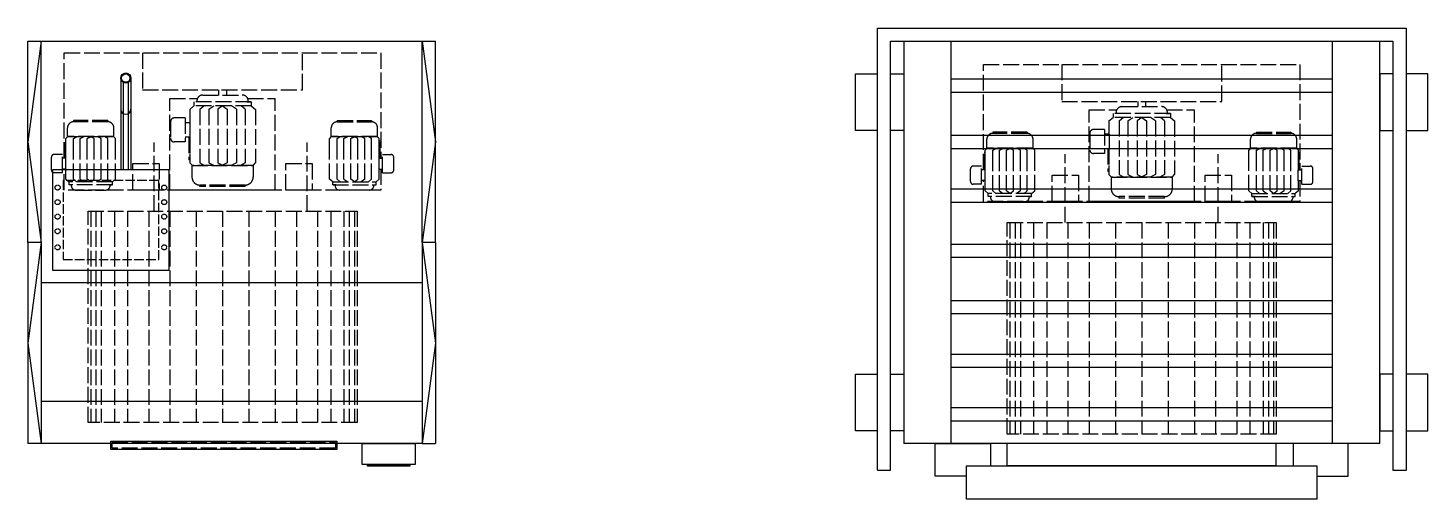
# Model space of a CAD drawing. Header units: millimetres. Extents: x 5343 to 29633, y -275 to 12336.
# Drawn here: x 5343 to 10651, y 3348 to 5134 of the extents above; entities that cross this region are included whole.
import ezdxf

# ---------------------------------------------------------------- set-up
doc = ezdxf.new("R2010")
doc.units = ezdxf.units.MM
doc.linetypes.add('ACAD_ISO02W100', pattern=[15, 12, -3])

msp = doc.modelspace()

# ---------------------------------------------------------------- linework, layer by layer
for p, q in [((8563.2, 3458.4), (8563.2, 5134.4)), ((8563.2, 5134.4), (10568.2, 5134.4)), ((10568.2, 5134.4), (10568.2, 3458.4)), ((5342.8, 5084.4), (6887.8, 5084.4)), ((5342.8, 4321.4), (5342.8, 5084.4)), ((5392.8, 5084.4), (5342.8, 4702.9)), ((5392.8, 4321.4), (5392.8, 5084.4)), ((6837.8, 4321.4), (6837.8, 5084.4)), ((6837.8, 5084.4), (6887.8, 4702.9)), ((6887.8, 4321.4), (6887.8, 5084.4)), ((8613.2, 3458.4), (8613.2, 5084.4)), ((8613.2, 5084.4), (10518.2, 5084.4)), ((8663.2, 5084.4), (8663.2, 3558.4)), ((8843.2, 3558.4), (8843.2, 5084.4)), ((10288.2, 5084.4), (10288.2, 3558.4)), ((10468.2, 3558.4), (10468.2, 5084.4)), ((10518.2, 5084.4), (10518.2, 3458.4)), ((5694.3, 4944.6), (5694.3, 4596.2)), ((5732.7, 4944.6), (5732.7, 4596.2)), ((8843.2, 4941.5), (10288.2, 4941.5)), ((5703.9, 4927.9), (5703.9, 4596.2)), ((5723.1, 4927.9), (5723.1, 4596.2)), ((8843.2, 4891.5), (10288.2, 4891.5)), ((8843.2, 4727.7), (10288.2, 4727.7)), ((5342.8, 4702.9), (5392.8, 4321.4)), ((6887.8, 4702.9), (6837.8, 4321.4)), ((8843.2, 4677.7), (10288.2, 4677.7)), ((8843.2, 4524.5), (10288.2, 4524.5)), ((8843.2, 4474.5), (10288.2, 4474.5)), ((5342.8, 4321.4), (5342.8, 3558.4)), ((5392.8, 4321.4), (5342.8, 4321.4)), ((5392.8, 4321.4), (5342.8, 3939.9)), ((5392.8, 4321.4), (5392.8, 3558.4)), ((6837.8, 4321.4), (6837.8, 3558.4)), ((6887.8, 4321.4), (6837.8, 4321.4)), ((6837.8, 4321.4), (6887.8, 3939.9)), ((6887.8, 4321.4), (6887.8, 3558.4)), ((8843.2, 4315.2), (10288.2, 4315.2)), ((8843.2, 4265.2), (10288.2, 4265.2)), ((5392.8, 4169.1), (6837.8, 4169.1)), ((8843.2, 4101.5), (10288.2, 4101.5)), ((8843.2, 4051.5), (10288.2, 4051.5)), ((5342.8, 3939.9), (5392.8, 3558.4)), ((6887.8, 3939.9), (6837.8, 3558.4)), ((8843.2, 3898.2), (10288.2, 3898.2)), ((8843.2, 3848.2), (10288.2, 3848.2)), ((6837.8, 3718.2), (5392.8, 3718.2)), ((8843.2, 3695.2), (10288.2, 3695.2)), ((8843.2, 3645.2), (10288.2, 3645.2)), ((5392.8, 3558.4), (5342.8, 3558.4)), ((6837.8, 3558.4), (5392.8, 3558.4)), ((6837.8, 3558.4), (6887.8, 3558.4)), ((10468.2, 3558.4), (8663.2, 3558.4)), ((9055.7, 3474.4), (9055.7, 3558.4)), ((10075.7, 3474.4), (10075.7, 3558.4)), ((8563.2, 3458.4), (8613.2, 3458.4)), ((8900.7, 3348.4), (8900.7, 3474.4)), ((8900.7, 3474.4), (10230.7, 3474.4)), ((10075.7, 3474.4), (9055.7, 3474.4)), ((10230.7, 3348.4), (10230.7, 3474.4)), ((10518.2, 3458.4), (10568.2, 3458.4)), ((10230.7, 3348.4), (8900.7, 3348.4))]:
    msp.add_line(p, q)
at = {"linetype": 'ACAD_ISO02W100', "ltscale": 5}
for p, q in [((5480.5, 4641), (5480.5, 5040.1)), ((5480.5, 5040.1), (6680.5, 5040.1)), ((5777, 5040.1), (5777, 4900.1)), ((6384, 4900.1), (6384, 5040.1)), ((6680.5, 5040.1), (6680.5, 4641)), ((8965.7, 4597.2), (8965.7, 4996.3)), ((8965.7, 4996.3), (10165.7, 4996.3)), ((9262.3, 4996.3), (9262.3, 4856.3)), ((9869.2, 4856.3), (9869.2, 4996.3)), ((10165.7, 4996.3), (10165.7, 4597.2)), ((5777, 4900.1), (6384, 4900.1)), ((6065.2, 4900.1), (6065.2, 4880.1)), ((6095.2, 4900.1), (6095.2, 4880.1)), ((5880.5, 4520.1), (5880.5, 4867.5)), ((5880.5, 4867.5), (5985.5, 4867.5)), ((5880.5, 4520.1), (5880.5, 4867.5)), ((5956.1, 4825.9), (5972, 4839.2)), ((6189, 4854.1), (5972, 4854.1)), ((5972, 4854.1), (5972, 4845.2)), ((5972, 4845.2), (5972, 4839.2)), ((6189, 4839.2), (5972, 4839.2)), ((5994.3, 4826.6), (6009.6, 4839.2)), ((6005.6, 4880.1), (6155.4, 4880.1)), ((6028.1, 4826.6), (6047.1, 4839.2)), ((6080.5, 4839.2), (6063.1, 4826.6)), ((6080.5, 4839.2), (6097.9, 4826.6)), ((6132.9, 4826.6), (6113.9, 4839.2)), ((6166.6, 4826.6), (6151.3, 4839.2)), ((6173.6, 4854.1), (6189, 4854.1)), ((6175.5, 4867.5), (6280.5, 4867.5)), ((6177.7, 4854.1), (6177.7, 4857.8)), ((6189, 4854.1), (6189, 4845.2)), ((6189, 4845.2), (6189, 4839.2)), ((6189, 4845.2), (6189, 4839.2)), ((6189, 4839.2), (6204.9, 4825.9)), ((6280.5, 4520.1), (6280.5, 4867.5)), ((6280.5, 4520.1), (6280.5, 4867.5)), ((9262.3, 4856.3), (9869.2, 4856.3)), ((9490.8, 4836.3), (9640.6, 4836.3)), ((9550.4, 4856.3), (9550.4, 4836.3)), ((9580.4, 4856.3), (9580.4, 4836.3)), ((5645.8, 4783.1), (5515.2, 4783.1)), ((5515.2, 4783.1), (5515.2, 4778.6)), ((5645.8, 4778.6), (5515.2, 4778.6)), ((5645.8, 4783.1), (5645.8, 4778.6)), ((5883.7, 4780.1, 0), (5883.7, 4715.6, 0)), ((5939.3, 4793.3, 0), (5896.9, 4793.3, 0)), ((5939.3, 4793.3, 0), (5939.3, 4702.4, 0)), ((5956.1, 4825.9), (5956.1, 4775.3)), ((5994.3, 4826.6), (5994.3, 4622.9)), ((6028.1, 4826.6), (6028.1, 4622.9)), ((6063.1, 4826.6), (6063.1, 4622.9)), ((6097.9, 4826.6), (6097.9, 4622.9)), ((6132.9, 4826.6), (6132.9, 4622.9)), ((6166.6, 4826.6), (6166.6, 4622.9)), ((6204.9, 4825.9), (6204.9, 4622.9)), ((6515.2, 4783.1), (6645.8, 4783.1)), ((6515.2, 4783.1), (6515.2, 4778.6)), ((6515.2, 4778.6), (6645.8, 4778.6)), ((6645.8, 4783.1), (6645.8, 4778.6)), ((9365.7, 4476.3), (9365.7, 4823.6)), ((9365.7, 4823.6), (9470.8, 4823.6)), ((9365.7, 4476.3), (9365.7, 4823.6)), ((9441.4, 4782.1), (9457.2, 4795.4)), ((9441.4, 4782.1), (9441.4, 4731.5)), ((9674.2, 4810.3), (9457.2, 4810.3)), ((9457.2, 4810.3), (9457.2, 4801.4)), ((9457.2, 4801.4), (9457.2, 4795.4)), ((9674.2, 4795.4), (9457.2, 4795.4)), ((9479.6, 4782.8), (9494.9, 4795.4)), ((9479.6, 4782.8), (9479.6, 4579.1)), ((9513.3, 4782.8), (9532.3, 4795.4)), ((9513.3, 4782.8), (9513.3, 4579.1)), ((9565.7, 4795.4), (9548.4, 4782.8)), ((9548.4, 4782.8), (9548.4, 4579.1)), ((9565.7, 4795.4), (9583.1, 4782.8)), ((9583.1, 4782.8), (9583.1, 4579.1)), ((9618.1, 4782.8), (9599.1, 4795.4)), ((9618.1, 4782.8), (9618.1, 4579.1)), ((9651.9, 4782.8), (9636.6, 4795.4)), ((9651.9, 4782.8), (9651.9, 4579.1)), ((9658.8, 4810.3), (9674.2, 4810.3)), ((9660.7, 4823.6), (9765.7, 4823.6)), ((9662.9, 4810.3), (9662.9, 4814)), ((9674.2, 4810.3), (9674.2, 4801.4)), ((9674.2, 4801.4), (9674.2, 4795.4)), ((9674.2, 4801.4), (9674.2, 4795.4)), ((9674.2, 4795.4), (9690.1, 4782.1)), ((9690.1, 4782.1), (9690.1, 4579.1)), ((9765.7, 4476.3), (9765.7, 4823.6)), ((9765.7, 4476.3), (9765.7, 4823.6)), ((5492.7, 4722.6), (5492.7, 4756.1)), ((5668.3, 4722.6), (5668.3, 4756.1)), ((5956.9, 4775.3, 0), (5939.3, 4775.3, 0)), ((5956.9, 4775.3), (5956.9, 4720.4)), ((6492.7, 4722.6), (6492.7, 4756.1)), ((6668.3, 4722.6), (6668.3, 4756.1)), ((9131, 4739.3), (9000.5, 4739.3)), ((9000.5, 4739.3), (9000.5, 4734.8)), ((9131, 4734.8), (9000.5, 4734.8)), ((9131, 4739.3), (9131, 4734.8)), ((9369, 4736.3, 0), (9369, 4671.8, 0)), ((9424.5, 4749.5, 0), (9382.2, 4749.5, 0)), ((9424.5, 4749.5, 0), (9424.5, 4658.6, 0)), ((9442.2, 4731.5, 0), (9424.5, 4731.5, 0)), ((9442.2, 4731.5), (9442.2, 4676.6)), ((10000.5, 4739.3), (10131, 4739.3)), ((10000.5, 4739.3), (10000.5, 4734.8)), ((10000.5, 4734.8), (10131, 4734.8)), ((10131, 4739.3), (10131, 4734.8)), ((5486.3, 4706.1), (5483.5, 4706.1)), ((5483.5, 4641), (5483.5, 4706.1)), ((5493.8, 4722.6), (5486.3, 4714.9)), ((5493.8, 4722.6), (5486.3, 4714.9)), ((5486.3, 4688.7), (5486.3, 4714.9)), ((5486.3, 4641), (5486.3, 4714.9)), ((5492.7, 4722.6), (5668.3, 4722.6)), ((5668.3, 4722.6), (5492.7, 4722.6)), ((5515.2, 4714.9), (5528.6, 4722.6)), ((5515.2, 4714.9), (5528.6, 4722.6)), ((5515.2, 4688.6), (5515.2, 4714.9)), ((5515.2, 4560.6), (5515.2, 4714.9)), ((5540.8, 4714.9), (5556, 4722.6)), ((5540.8, 4714.9), (5556, 4722.6)), ((5540.8, 4695.1), (5540.8, 4714.9)), ((5540.8, 4560.6), (5540.8, 4714.9)), ((5567.3, 4714.9), (5580.5, 4721.6)), ((5567.3, 4714.9), (5580.5, 4721.6)), ((5567.3, 4688), (5567.3, 4714.9)), ((5567.3, 4560.6), (5567.3, 4714.9)), ((5593.6, 4714.9), (5580.5, 4721.6)), ((5593.6, 4714.9), (5580.5, 4721.6)), ((5593.6, 4697.1), (5593.6, 4714.9)), ((5593.6, 4560.6), (5593.6, 4714.9)), ((5620.2, 4714.9), (5605, 4722.6)), ((5620.2, 4714.9), (5605, 4722.6)), ((5620.2, 4688.7), (5620.2, 4714.9)), ((5620.2, 4560.6), (5620.2, 4714.9)), ((5645.8, 4714.9), (5632.4, 4722.6)), ((5645.8, 4714.9), (5632.4, 4722.6)), ((5645.8, 4714.9), (5632.4, 4722.6)), ((5645.8, 4694), (5645.8, 4714.9)), ((5645.8, 4560.6), (5645.8, 4714.9)), ((5645.8, 4683), (5645.8, 4714.9)), ((5667.2, 4722.6), (5674.7, 4714.9)), ((5674.7, 4689.1), (5674.7, 4714.9)), ((5674.7, 4561.1), (5674.7, 4714.9)), ((5821, 4440.1), (5821, 4700.1)), ((5821, 4440.1), (5821, 4700.1)), ((5939.3, 4702.4, 0), (5896.9, 4702.4, 0)), ((5956.9, 4720.4, 0), (5939.3, 4720.4, 0)), ((5952.5, 4720.4), (5952.5, 4634.5)), ((5956.1, 4720.4), (5956.1, 4622.9)), ((6401, 4440.1), (6401, 4700.1)), ((6401, 4440.1), (6401, 4700.1)), ((6492.7, 4722.6), (6486.3, 4714.9)), ((6486.3, 4689.1), (6486.3, 4714.9)), ((6486.3, 4561.1), (6486.3, 4714.9)), ((6668.3, 4722.6), (6492.7, 4722.6)), ((6492.7, 4722.6), (6668.3, 4722.6)), ((6515.2, 4714.9), (6528.6, 4722.6)), ((6515.2, 4714.9), (6528.6, 4722.6)), ((6515.2, 4714.9), (6528.6, 4722.6)), ((6515.2, 4694), (6515.2, 4714.9)), ((6515.2, 4560.6), (6515.2, 4714.9)), ((6515.2, 4683), (6515.2, 4714.9)), ((6540.8, 4714.9), (6556, 4722.6)), ((6540.8, 4714.9), (6556, 4722.6)), ((6540.8, 4688.7), (6540.8, 4714.9)), ((6540.8, 4560.6), (6540.8, 4714.9)), ((6567.3, 4714.9), (6580.5, 4721.6)), ((6567.3, 4714.9), (6580.5, 4721.6)), ((6567.3, 4697.1), (6567.3, 4714.9)), ((6567.3, 4560.6), (6567.3, 4714.9)), ((6593.6, 4714.9), (6580.5, 4721.6)), ((6593.6, 4714.9), (6580.5, 4721.6)), ((6593.6, 4688), (6593.6, 4714.9)), ((6593.6, 4560.6), (6593.6, 4714.9)), ((6620.2, 4714.9), (6605, 4722.6)), ((6620.2, 4714.9), (6605, 4722.6)), ((6620.2, 4695.1), (6620.2, 4714.9)), ((6620.2, 4560.6), (6620.2, 4714.9)), ((6645.8, 4714.9), (6632.4, 4722.6)), ((6645.8, 4714.9), (6632.4, 4722.6)), ((6645.8, 4688.6), (6645.8, 4714.9)), ((6645.8, 4560.6), (6645.8, 4714.9)), ((6667.2, 4722.6), (6674.7, 4714.9)), ((6667.2, 4722.6), (6674.7, 4714.9)), ((6674.7, 4688.7), (6674.7, 4714.9)), ((6674.7, 4641), (6674.7, 4714.9)), ((6674.7, 4706.1), (6677.5, 4706.1)), ((6677.5, 4641), (6677.5, 4706.1)), ((8979.1, 4678.8), (8971.5, 4671.1)), ((8979.1, 4678.8), (8971.5, 4671.1)), ((8978, 4678.8), (8978, 4712.3)), ((8978, 4678.8), (9153.5, 4678.8)), ((9153.5, 4678.8), (8978, 4678.8)), ((9000.5, 4671.1), (9013.8, 4678.8)), ((9000.5, 4671.1), (9013.8, 4678.8)), ((9026, 4671.1), (9041.2, 4678.8)), ((9026, 4671.1), (9041.2, 4678.8)), ((9052.6, 4671.1), (9065.7, 4677.7)), ((9052.6, 4671.1), (9065.7, 4677.7)), ((9078.9, 4671.1), (9065.7, 4677.7)), ((9078.9, 4671.1), (9065.7, 4677.7)), ((9105.4, 4671.1), (9090.3, 4678.8)), ((9105.4, 4671.1), (9090.3, 4678.8)), ((9131, 4671.1), (9117.6, 4678.8)), ((9131, 4671.1), (9117.6, 4678.8)), ((9131, 4671.1), (9117.6, 4678.8)), ((9152.4, 4678.8), (9159.9, 4671.1)), ((9153.5, 4678.8), (9153.5, 4712.3)), ((9442.2, 4676.6, 0), (9424.5, 4676.6, 0)), ((9437.7, 4676.6), (9437.7, 4590.7)), ((9441.4, 4676.6), (9441.4, 4579.1)), ((9978, 4678.8), (9971.5, 4671.1)), ((9978, 4678.8), (9978, 4712.3)), ((10153.5, 4678.8), (9978, 4678.8)), ((9978, 4678.8), (10153.5, 4678.8)), ((10000.5, 4671.1), (10013.8, 4678.8)), ((10000.5, 4671.1), (10013.8, 4678.8)), ((10000.5, 4671.1), (10013.8, 4678.8)), ((10026, 4671.1), (10041.2, 4678.8)), ((10026, 4671.1), (10041.2, 4678.8)), ((10052.6, 4671.1), (10065.7, 4677.7)), ((10052.6, 4671.1), (10065.7, 4677.7)), ((10078.9, 4671.1), (10065.7, 4677.7)), ((10078.9, 4671.1), (10065.7, 4677.7)), ((10105.4, 4671.1), (10090.3, 4678.8)), ((10105.4, 4671.1), (10090.3, 4678.8)), ((10131, 4671.1), (10117.6, 4678.8)), ((10131, 4671.1), (10117.6, 4678.8)), ((10152.4, 4678.8), (10159.9, 4671.1)), ((10152.4, 4678.8), (10159.9, 4671.1)), ((10153.5, 4678.8), (10153.5, 4712.3)), ((5431.4, 4595.8, 0), (5431.4, 4644.7, 0)), ((5473.5, 4654.7, 0), (5441.4, 4654.7, 0)), ((5473.5, 4585.8, 0), (5473.5, 4654.7, 0)), ((5486.9, 4641, 0), (5473.5, 4641, 0)), ((5486.9, 4599.4), (5486.9, 4641)), ((5740.5, 4520.1), (5740.5, 4620.1)), ((5740.5, 4620.1), (5840.5, 4620.1)), ((5740.5, 4520.1), (5740.5, 4620.1)), ((5740.5, 4620.1), (5840.5, 4620.1)), ((5840.5, 4620.1), (5840.5, 4520.1)), ((5840.5, 4620.1), (5840.5, 4520.1)), ((5956.1, 4634.5), (5952.5, 4634.5)), ((5956.1, 4657.4), (5956.1, 4622.9)), ((5966.1, 4612.8), (5956.1, 4622.9)), ((5966.1, 4612.8), (5956.1, 4622.9)), ((5994.3, 4657.6), (5994.3, 4622.9)), ((5994.3, 4622.9), (6012, 4612.8)), ((5994.3, 4622.9), (6012, 4612.8)), ((6028.1, 4649.1), (6028.1, 4622.9)), ((6028.1, 4622.9), (6048.1, 4612.8)), ((6028.1, 4622.9), (6048.1, 4612.8)), ((6063.1, 4658.4), (6063.1, 4622.9)), ((6063.1, 4622.9), (6080.5, 4614.1)), ((6063.1, 4622.9), (6080.5, 4614.1)), ((6097.9, 4622.9), (6080.5, 4614.1)), ((6097.9, 4622.9), (6080.5, 4614.1)), ((6097.9, 4646.4), (6097.9, 4622.9)), ((6132.9, 4622.9), (6112.9, 4612.8)), ((6132.9, 4622.9), (6112.9, 4612.8)), ((6132.9, 4657.4), (6132.9, 4622.9)), ((6166.6, 4622.9), (6149, 4612.8)), ((6166.6, 4622.9), (6149, 4612.8)), ((6166.6, 4622.9), (6149, 4612.8)), ((6166.6, 4665.1), (6166.6, 4622.9)), ((6166.6, 4650.5), (6166.6, 4622.9)), ((6196.3, 4612.8), (6204.9, 4622.9)), ((6204.9, 4656.9), (6204.9, 4622.9)), ((6320.5, 4520.1), (6320.5, 4620.1)), ((6320.5, 4620.1), (6420.5, 4620.1)), ((6320.5, 4520.1), (6320.5, 4620.1)), ((6320.5, 4620.1), (6420.5, 4620.1)), ((6420.5, 4620.1), (6420.5, 4520.1)), ((6420.5, 4620.1), (6420.5, 4520.1)), ((6674.1, 4599.4), (6674.1, 4641)), ((6674.1, 4641, 0), (6687.5, 4641, 0)), ((6687.5, 4585.8, 0), (6687.5, 4654.7, 0)), ((6687.5, 4654.7, 0), (6719.6, 4654.7, 0)), ((6729.6, 4595.8, 0), (6729.6, 4644.7, 0)), ((8971.5, 4662.3), (8968.7, 4662.3)), ((8968.7, 4597.2), (8968.7, 4662.3)), ((8971.5, 4644.9), (8971.5, 4671.1)), ((8971.5, 4597.2), (8971.5, 4671.1)), ((9000.5, 4644.8), (9000.5, 4671.1)), ((9000.5, 4516.8), (9000.5, 4671.1)), ((9026, 4651.3), (9026, 4671.1)), ((9026, 4516.8), (9026, 4671.1)), ((9052.6, 4644.1), (9052.6, 4671.1)), ((9052.6, 4516.8), (9052.6, 4671.1)), ((9078.9, 4653.3), (9078.9, 4671.1)), ((9078.9, 4516.8), (9078.9, 4671.1)), ((9105.4, 4644.9), (9105.4, 4671.1)), ((9105.4, 4516.8), (9105.4, 4671.1)), ((9131, 4650.2), (9131, 4671.1)), ((9131, 4516.8), (9131, 4671.1)), ((9131, 4639.1), (9131, 4671.1)), ((9159.9, 4645.3), (9159.9, 4671.1)), ((9159.9, 4517.3), (9159.9, 4671.1)), ((9275.7, 4396.3), (9275.7, 4656.3)), ((9275.7, 4396.3), (9275.7, 4656.3)), ((9424.5, 4658.6, 0), (9382.2, 4658.6, 0)), ((9651.9, 4621.2), (9651.9, 4579.1)), ((9855.7, 4396.3), (9855.7, 4656.3)), ((9855.7, 4396.3), (9855.7, 4656.3)), ((9971.5, 4645.3), (9971.5, 4671.1)), ((9971.5, 4517.3), (9971.5, 4671.1)), ((10000.5, 4650.2), (10000.5, 4671.1)), ((10000.5, 4516.8), (10000.5, 4671.1)), ((10000.5, 4639.1), (10000.5, 4671.1)), ((10026, 4644.9), (10026, 4671.1)), ((10026, 4516.8), (10026, 4671.1)), ((10052.6, 4653.3), (10052.6, 4671.1)), ((10052.6, 4516.8), (10052.6, 4671.1)), ((10078.9, 4644.1), (10078.9, 4671.1)), ((10078.9, 4516.8), (10078.9, 4671.1)), ((10105.4, 4651.3), (10105.4, 4671.1)), ((10105.4, 4516.8), (10105.4, 4671.1)), ((10131, 4644.8), (10131, 4671.1)), ((10131, 4516.8), (10131, 4671.1)), ((10159.9, 4644.9), (10159.9, 4671.1)), ((10159.9, 4597.2), (10159.9, 4671.1)), ((10159.9, 4662.3), (10162.7, 4662.3)), ((10162.7, 4597.2), (10162.7, 4662.3)), ((5473.5, 4585.8, 0), (5441.4, 4585.8, 0)), ((5486.9, 4599.4, 0), (5473.5, 4599.4, 0)), ((5480.5, 4520.1), (5480.5, 4599.4)), ((5486.3, 4561.1), (5486.3, 4599.4)), ((5964.6, 4612.8), (6196.3, 4612.8)), ((5964.6, 4612.8), (5964.6, 4568.5)), ((6196.3, 4612.8), (5964.6, 4612.8)), ((6196.3, 4612.8), (6196.3, 4568.5)), ((6674.1, 4599.4, 0), (6687.5, 4599.4, 0)), ((6674.7, 4561.1), (6674.7, 4599.4)), ((6680.5, 4599.4), (6680.5, 4520.1)), ((6687.5, 4585.8, 0), (6719.6, 4585.8, 0)), ((8916.7, 4552, 0), (8916.7, 4600.8, 0)), ((8958.7, 4610.8, 0), (8926.7, 4610.8, 0)), ((8958.7, 4542, 0), (8958.7, 4610.8, 0)), ((8972.1, 4597.2, 0), (8958.7, 4597.2, 0)), ((8972.1, 4555.6), (8972.1, 4597.2)), ((9225.7, 4476.3), (9225.7, 4576.3)), ((9225.7, 4576.3), (9325.7, 4576.3)), ((9225.7, 4476.3), (9225.7, 4576.3)), ((9225.7, 4576.3), (9325.7, 4576.3)), ((9325.7, 4576.3), (9325.7, 4476.3)), ((9325.7, 4576.3), (9325.7, 4476.3)), ((9441.4, 4590.7), (9437.7, 4590.7)), ((9441.4, 4613.6), (9441.4, 4579.1)), ((9451.3, 4569), (9441.4, 4579.1)), ((9451.3, 4569), (9441.4, 4579.1)), ((9449.9, 4569), (9681.6, 4569)), ((9449.9, 4569), (9449.9, 4524.7)), ((9681.6, 4569), (9449.9, 4569)), ((9479.6, 4613.8), (9479.6, 4579.1)), ((9479.6, 4579.1), (9497.2, 4569)), ((9479.6, 4579.1), (9497.2, 4569)), ((9513.3, 4605.3), (9513.3, 4579.1)), ((9513.3, 4579.1), (9533.3, 4569)), ((9513.3, 4579.1), (9533.3, 4569)), ((9548.4, 4614.6), (9548.4, 4579.1)), ((9548.4, 4579.1), (9565.7, 4570.3)), ((9548.4, 4579.1), (9565.7, 4570.3)), ((9583.1, 4579.1), (9565.7, 4570.3)), ((9583.1, 4579.1), (9565.7, 4570.3)), ((9583.1, 4602.5), (9583.1, 4579.1)), ((9618.1, 4579.1), (9598.1, 4569)), ((9618.1, 4579.1), (9598.1, 4569)), ((9618.1, 4613.6), (9618.1, 4579.1)), ((9651.9, 4579.1), (9634.2, 4569)), ((9651.9, 4579.1), (9634.2, 4569)), ((9651.9, 4579.1), (9634.2, 4569)), ((9651.9, 4606.7), (9651.9, 4579.1)), ((9681.6, 4569), (9690.1, 4579.1)), ((9681.6, 4569), (9681.6, 4524.7)), ((9690.1, 4613.1), (9690.1, 4579.1)), ((9805.7, 4476.3), (9805.7, 4576.3)), ((9805.7, 4576.3), (9905.7, 4576.3)), ((9805.7, 4476.3), (9805.7, 4576.3)), ((9805.7, 4576.3), (9905.7, 4576.3)), ((9905.7, 4576.3), (9905.7, 4476.3)), ((9905.7, 4576.3), (9905.7, 4476.3)), ((10159.3, 4555.6), (10159.3, 4597.2)), ((10159.3, 4597.2, 0), (10172.7, 4597.2, 0)), ((10172.7, 4542, 0), (10172.7, 4610.8, 0)), ((10172.7, 4610.8, 0), (10204.8, 4610.8, 0)), ((10214.8, 4552, 0), (10214.8, 4600.8, 0)), ((6680.5, 4520.1), (5480.5, 4520.1)), ((5486.3, 4561.1), (5498.3, 4551)), ((5662.7, 4551), (5498.3, 4551)), ((5498.3, 4546.5), (5498.3, 4551)), ((5498.3, 4539.8), (5498.3, 4546.5)), ((5662.7, 4539.8), (5498.3, 4539.8)), ((5515.2, 4560.6), (5526.8, 4551)), ((5523.8, 4520.1), (5637.2, 4520.1)), ((5540.8, 4560.6), (5555.2, 4551)), ((5580.5, 4551), (5567.3, 4560.6)), ((5580.5, 4551), (5593.6, 4560.6)), ((5620.2, 4560.6), (5605.8, 4551)), ((5645.8, 4560.6), (5634.2, 4551)), ((5651, 4539.8), (5662.7, 4539.8)), ((5654.1, 4539.8), (5654.1, 4536.9)), ((5662.7, 4551), (5674.7, 4561.1)), ((5662.7, 4546.5), (5662.7, 4551)), ((5662.7, 4546.5), (5662.7, 4551)), ((5662.7, 4539.8), (5662.7, 4546.5)), ((5840.5, 4520.1), (5740.5, 4520.1)), ((5840.5, 4520.1), (5740.5, 4520.1)), ((6282, 4520.1), (5879, 4520.1)), ((6282, 4520.1), (5879, 4520.1)), ((6166.6, 4538.8), (5994.3, 4538.8)), ((5994.3, 4532.9), (5994.3, 4538.8)), ((6166.6, 4532.9), (5994.3, 4532.9)), ((6166.6, 4532.9), (6166.6, 4538.8)), ((6420.5, 4520.1), (6320.5, 4520.1)), ((6420.5, 4520.1), (6320.5, 4520.1)), ((6498.3, 4551), (6486.3, 4561.1)), ((6498.3, 4551), (6662.7, 4551)), ((6498.3, 4546.5), (6498.3, 4551)), ((6498.3, 4546.5), (6498.3, 4551)), ((6498.3, 4539.8), (6498.3, 4546.5)), ((6498.3, 4539.8), (6662.7, 4539.8)), ((6509.9, 4539.8), (6498.3, 4539.8)), ((6506.9, 4539.8), (6506.9, 4536.9)), ((6515.2, 4560.6), (6526.8, 4551)), ((6637.2, 4520.1), (6523.8, 4520.1)), ((6540.8, 4560.6), (6555.2, 4551)), ((6580.5, 4551), (6567.3, 4560.6)), ((6580.5, 4551), (6593.6, 4560.6)), ((6620.2, 4560.6), (6605.8, 4551)), ((6645.8, 4560.6), (6634.2, 4551)), ((6674.7, 4561.1), (6662.7, 4551)), ((6662.7, 4546.5), (6662.7, 4551)), ((6662.7, 4539.8), (6662.7, 4546.5)), ((8958.7, 4542, 0), (8926.7, 4542, 0)), ((8972.1, 4555.6, 0), (8958.7, 4555.6, 0)), ((8965.7, 4476.3), (8965.7, 4555.6)), ((8971.5, 4517.3), (8971.5, 4555.6)), ((8971.5, 4517.3), (8983.5, 4507.2)), ((9000.5, 4516.8), (9012.1, 4507.2)), ((9026, 4516.8), (9040.4, 4507.2)), ((9065.7, 4507.2), (9052.6, 4516.8)), ((9065.7, 4507.2), (9078.9, 4516.8)), ((9105.4, 4516.8), (9091, 4507.2)), ((9131, 4516.8), (9119.4, 4507.2)), ((9147.9, 4507.2), (9159.9, 4517.3)), ((9983.5, 4507.2), (9971.5, 4517.3)), ((10000.5, 4516.8), (10012.1, 4507.2)), ((10026, 4516.8), (10040.4, 4507.2)), ((10065.7, 4507.2), (10052.6, 4516.8)), ((10065.7, 4507.2), (10078.9, 4516.8)), ((10105.4, 4516.8), (10091, 4507.2)), ((10131, 4516.8), (10119.4, 4507.2)), ((10159.9, 4517.3), (10147.9, 4507.2)), ((10159.3, 4555.6, 0), (10172.7, 4555.6, 0)), ((10159.9, 4517.3), (10159.9, 4555.6)), ((10165.7, 4555.6), (10165.7, 4476.3)), ((10172.7, 4542, 0), (10204.8, 4542, 0)), ((10165.7, 4476.3), (8965.7, 4476.3)), ((9147.9, 4507.2), (8983.5, 4507.2)), ((8983.5, 4502.7), (8983.5, 4507.2)), ((8983.5, 4495.9), (8983.5, 4502.7)), ((9147.9, 4495.9), (8983.5, 4495.9)), ((9009, 4476.3), (9122.5, 4476.3)), ((9136.3, 4495.9), (9147.9, 4495.9)), ((9139.3, 4495.9), (9139.3, 4493.1)), ((9147.9, 4502.7), (9147.9, 4507.2)), ((9147.9, 4502.7), (9147.9, 4507.2)), ((9147.9, 4495.9), (9147.9, 4502.7)), ((9325.7, 4476.3), (9225.7, 4476.3)), ((9325.7, 4476.3), (9225.7, 4476.3)), ((9767.2, 4476.3), (9364.2, 4476.3)), ((9767.2, 4476.3), (9364.2, 4476.3)), ((9651.9, 4495), (9479.6, 4495)), ((9479.6, 4489.1), (9479.6, 4495)), ((9651.9, 4489.1), (9479.6, 4489.1)), ((9651.9, 4489.1), (9651.9, 4495)), ((9905.7, 4476.3), (9805.7, 4476.3)), ((9905.7, 4476.3), (9805.7, 4476.3)), ((9983.5, 4507.2), (10147.9, 4507.2)), ((9983.5, 4502.7), (9983.5, 4507.2)), ((9983.5, 4502.7), (9983.5, 4507.2)), ((9983.5, 4495.9), (9983.5, 4502.7)), ((9983.5, 4495.9), (10147.9, 4495.9)), ((9995.2, 4495.9), (9983.5, 4495.9)), ((9992.1, 4495.9), (9992.1, 4493.1)), ((10122.5, 4476.3), (10009, 4476.3)), ((10147.9, 4502.7), (10147.9, 4507.2)), ((10147.9, 4495.9), (10147.9, 4502.7)), ((5580.5, 4440.1), (5580.5, 3638.2)), ((5600.5, 4440.1), (5600.5, 3638.2)), ((5620.5, 4440.1), (5620.5, 3638.2)), ((5670.5, 4440.1), (5670.5, 3638.2)), ((5720.5, 4440.1), (5720.5, 3638.2)), ((5800.5, 4440.1), (5800.5, 3638.2)), ((5880.5, 4440.1), (5880.5, 3638.2)), ((5980.5, 4440.1), (5980.5, 3638.2)), ((6080.5, 4440.1), (6080.5, 3638.2)), ((6180.5, 4440.1), (6180.5, 3638.2)), ((6280.5, 4440.1), (6280.5, 3638.2)), ((6360.5, 4440.1), (6360.5, 3638.2)), ((6440.5, 4440.1), (6440.5, 3638.2)), ((6490.5, 4440.1), (6490.5, 3638.2)), ((6540.5, 4440.1), (6540.5, 3638.2)), ((6560.5, 4440.1), (6560.5, 3638.2)), ((6580.5, 4440.1), (6580.5, 3638.2)), ((9065.7, 4396.3), (9065.7, 3594.4)), ((9085.7, 4396.3), (9085.7, 3594.4)), ((9105.7, 4396.3), (9105.7, 3594.4)), ((9155.7, 4396.3), (9155.7, 3594.4)), ((9205.7, 4396.3), (9205.7, 3594.4)), ((9285.7, 4396.3), (9285.7, 3594.4)), ((9365.7, 4396.3), (9365.7, 3594.4)), ((9465.7, 4396.3), (9465.7, 3594.4)), ((9565.7, 4396.3), (9565.7, 3594.4)), ((9665.7, 4396.3), (9665.7, 3594.4)), ((9765.7, 4396.3), (9765.7, 3594.4)), ((9845.7, 4396.3), (9845.7, 3594.4)), ((9925.7, 4396.3), (9925.7, 3594.4)), ((9975.7, 4396.3), (9975.7, 3594.4)), ((10025.7, 4396.3), (10025.7, 3594.4)), ((10045.7, 4396.3), (10045.7, 3594.4)), ((10065.7, 4396.3), (10065.7, 3594.4))]:
    msp.add_line(p, q, dxfattribs=at)
for points in [[(8563.2, 4745.2), (8480.4, 4745.2), (8480.4, 4960.5), (8563.2, 4960.5)], [(8613.2, 4960.5), (8663.2, 4960.5), (8663.2, 4745.2), (8613.2, 4745.2)], [(10518.2, 4960.5), (10468.2, 4960.5), (10468.2, 4745.2), (10518.2, 4745.2)], [(10568.2, 4745.2), (10651, 4745.2), (10651, 4960.5), (10568.2, 4960.5)], [(8563.2, 3606.6), (8480.4, 3606.6), (8480.4, 3821.8), (8563.2, 3821.8)], [(8613.2, 3821.8), (8663.2, 3821.8), (8663.2, 3606.6), (8613.2, 3606.6)], [(10518.2, 3821.8), (10468.2, 3821.8), (10468.2, 3606.6), (10518.2, 3606.6)], [(10568.2, 3606.6), (10651, 3606.6), (10651, 3821.8), (10568.2, 3821.8)], [(8900.7, 3435.6), (8782.6, 3435.6), (8782.6, 3558.4), (8992.3, 3558.4), (8992.3, 3474.4)], [(10230.7, 3435.6), (10348.8, 3435.6), (10348.8, 3558.4), (10139.2, 3558.4), (10139.2, 3474.4)]]:
    msp.add_lwpolyline(points)
for points in [[(5435.9, 4216.1), (5878.3, 4216.1), (5878.3, 4596.2), (5435.9, 4596.2)], [(5656.4, 3568.2), (6513.2, 3568.2), (6513.2, 3535.8), (5656.4, 3535.8)], [(6609.8, 3558.4), (6810.7, 3558.4), (6810.7, 3479.4), (6609.8, 3479.4)], [(6629.9, 3479.4), (6790.6, 3479.4), (6790.6, 3472.7), (6629.9, 3472.7)]]:
    msp.add_lwpolyline(points, close=True)
at = {"linetype": 'ACAD_ISO02W100', "ltscale": 3}
msp.add_lwpolyline([(5475.9, 4256.1), (5838.3, 4256.1), (5838.3, 4556.2), (5475.9, 4556.2)], close=True, dxfattribs=at)
at = {"linetype": 'ACAD_ISO02W100', "ltscale": 5}
for points in [[(5570.5, 4440.1), (6590.5, 4440.1), (6590.5, 3638.2), (5570.5, 3638.2)], [(9055.7, 4396.3), (10075.7, 4396.3), (10075.7, 3594.4), (9055.7, 3594.4)], [(5661.4, 3563.2), (6508.2, 3563.2), (6508.2, 3540.8), (5661.4, 3540.8)]]:
    msp.add_lwpolyline(points, close=True, dxfattribs=at)
for radius in [19.2, 16]:
    msp.add_circle((5713.5, 4944.6), radius)
at = {"linetype": 'ACAD_ISO02W100', "ltscale": 0.5}
for centre in [(5455, 4529.5), (5859.2, 4529.5), (5455, 4474.1), (5859.2, 4474.1), (5455, 4419.2), (5859.2, 4419.2), (5455, 4363.8), (5859.2, 4363.8), (5455, 4302.7), (5859.2, 4302.7)]:
    msp.add_circle(centre, 9.48, dxfattribs=at)
at = {"linetype": 'ACAD_ISO02W100', "ltscale": 5}
for centre, radius, start, end in [((6005.6, 4857.8), 22.3, 90, 189.5944), ((6155.4, 4857.8), 22.3, 0, 90), ((9490.8, 4814), 22.3, 90, 189.5944), ((9640.6, 4814), 22.3, 0, 90), ((5515.2, 4756.1), 22.5, 90, 180), ((5645.8, 4756.1), 22.5, 0, 90), ((5896.9, 4780.1, 0), 13.2, 90, 180), ((6515.2, 4756.1), 22.5, 90, 180), ((6645.8, 4756.1), 22.5, 0, 90), ((9000.5, 4712.3), 22.5, 90, 180), ((9131, 4712.3), 22.5, 0, 90), ((9382.2, 4736.3, 0), 13.2, 90, 180), ((10000.5, 4712.3), 22.5, 90, 180), ((10131, 4712.3), 22.5, 0, 90), ((5896.9, 4715.6, 0), 13.2, 180, 270), ((9382.2, 4671.8, 0), 13.2, 180, 270), ((5441.4, 4644.7, 0), 10, 90, 180), ((6719.6, 4644.7, 0), 10, 0, 90), ((5441.4, 4595.8, 0), 10, 180, 270), ((5994.3, 4568.5), 29.7, 180, 270), ((6166.6, 4568.5), 29.7, 270, 0), ((6719.6, 4595.8, 0), 10, 270, 0), ((8926.7, 4600.8, 0), 10, 90, 180), ((10204.8, 4600.8, 0), 10, 0, 90), ((5523.8, 4536.9), 16.9, 170.4056, 270), ((5637.2, 4536.9), 16.9, 270, 0), ((6523.8, 4536.9), 16.9, 180, 270), ((6637.2, 4536.9), 16.9, 270, 9.5944), ((8926.7, 4552, 0), 10, 180, 270), ((9479.6, 4524.7), 29.7, 180, 270), ((9651.9, 4524.7), 29.7, 270, 0), ((10204.8, 4552, 0), 10, 270, 0), ((9009, 4493.1), 16.9, 170.4056, 270), ((9122.5, 4493.1), 16.9, 270, 0), ((10009, 4493.1), 16.9, 180, 270), ((10122.5, 4493.1), 16.9, 270, 9.5944)]:
    msp.add_arc(centre, radius, start, end, dxfattribs=at)
msp.add_arc((5713.5, 4826.6), 19.2, 180, 0)

doc.saveas('drawing.dxf')
